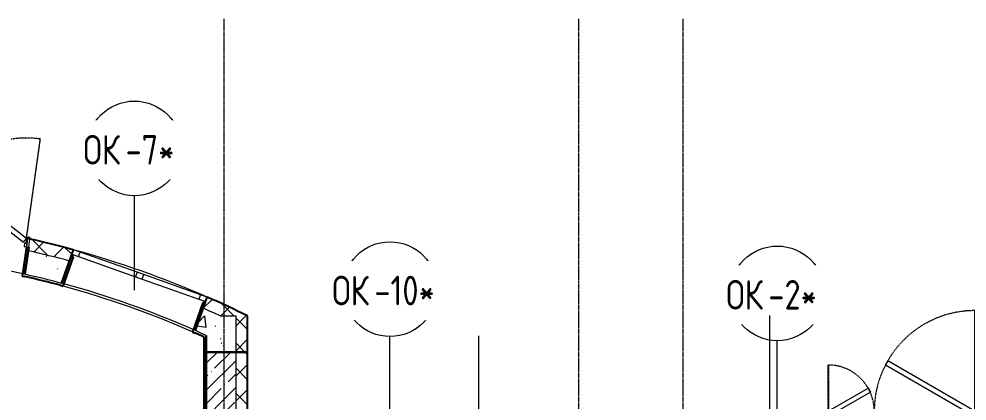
# Model space of a CAD drawing. Header units: millimetres. Extents: x -11854 to 4360091, y -19344 to 4989148.
# Drawn here: x 77090 to 85107, y 23003 to 26234 of the extents above; entities that cross this region are included whole.
import ezdxf

# ---------------------------------------------------------------- set-up
doc = ezdxf.new("R2010")
doc.units = ezdxf.units.MM
doc.linetypes.add('Линия сетки', pattern=[22.225, 12.7, -3.175, 3.175, -3.175])
doc.linetypes.add('Штрих', pattern=[6.35, 3.175, -3.175])
for name, color, linetype, lineweight in [('A-DETL', 254, 'Continuous', 9), ('A-DOOR', 254, 'Continuous', 9), ('A-DOOR-FRAM', 254, 'Continuous', 18), ('A-FLOR', 254, 'Continuous', 9), ('A-GLAZ', 254, 'Continuous', 9), ('A-GLAZ-IDEN', 254, 'Continuous', 9), ('A-WALL', 254, 'Continuous', 9), ('S-GRID', 254, 'Continuous', 9)]:
    doc.layers.add(name, color=color, linetype=linetype, lineweight=lineweight)
doc.styles.add('ISOCPEUR_1', font='isocpeur.ttf', dxfattribs={"width": 0.8, "height": 250})
doc.styles.add('ISOCPEUR_2', font='isocpeur.ttf', dxfattribs={"width": 0.8, "height": 250})
pattern_1 = [(45, (542041.67, 20914.14), (-106.066017, 106.066017), []), (135, (542041.67, 20914.14), (-106.066017, -106.066017), [])]
pattern_2 = [(50, (542041.7, 20914.14), (728.7365, -63.7558), [76.2, -838.2]), (355, (542041.7, 20914.14), (-140.9716, 764.2276), [60.96, -670.56]), (100.451, (542102.4, 20908.8), (587.77, 700.4668), [64.76, -712.36]), (46.184, (542041.7, 21117.3), (1084.3162, -168.171), [114.3, -1257.3]), (96.636, (542132, 21103.3), (949.61, 989.7098), [97.14, -1068.54]), (351.184, (542041.7, 21117.3), (949.6206, 989.7012), [91.44, -1005.84]), (21, (542143.3, 21066.54), (606.4579, -409.0606), [76.2, -838.2]), (326, (542143.3, 21066.54), (247.2083, 736.7529), [60.96, -670.56]), (71.451, (542193.8, 21032.46), (853.6683, 327.6855), [64.76, -712.36]), (37.5, (542041.67, 20914.14), (12.3547, 338.22012), [6.706, -655.726, 6.706, -674.014, -673.1]), (37.5, (542041.67, 20914.14), (12.3547, 338.22012), [-1343.152, 6.706, -666.394]), (7.5, (542041.67, 20914.14), (267.27887, 400.72213), [6.706, -381.406, 6.706, -640.486, -256.54]), (7.5, (542041.67, 20914.14), (267.27887, 400.72213), [-1035.304, 6.706, -249.834]), (327.5, (541815.1, 20914.14), (542.36333, -22.91534), [6.706, -247.294, 6.706, -785.774, -1051.56]), (327.5, (541815.1, 20914.14), (542.36333, -22.91534), [-1046.48, 6.706, -1044.854]), (317.5, (541713.5, 20914.14), (592.51696, 101.7071), [6.706, -323.494, 6.706, -519.582, -746.76]), (317.5, (541713.5, 20914.14), (592.51696, 101.7071), [-856.488, 6.706, -740.054])]
pattern_3 = [(0, (542041.67, 20914.14), (406.4, 101.6), [33.528, -271.272, 33.528, -271.272, -1625.6]), (0, (542041.67, 20914.14), (406.4, 101.6), [-609.6, 33.528, -576.072, 33.528, -271.272, -711.2]), (0, (542041.67, 20914.14), (406.4, 101.6), [-1524, 33.528, -169.672, 33.528, -474.472]), (120, (542194.07, 20964.94), (-291.18818, 301.152724), [33.528, -271.272, 33.528, -1896.872]), (120, (542194.07, 20964.94), (-291.18818, 301.152724), [-338.328, -271.272, 33.528, -576.072, -1016]), (120, (542194.07, 20964.94), (-291.18818, 301.152724), [-1219.2, 33.528, -271.272, 33.528, -677.672]), (120, (542194.07, 20964.94), (-291.18818, 301.152724), [-1557.528, -169.672, 33.528, -474.472]), (240, (542244.87, 21168.14), (-115.21182, -402.752724), [33.528, -271.272, 33.528, -1896.872]), (240, (542244.87, 21168.14), (-115.21182, -402.752724), [-338.328, -271.272, 33.528, -576.072, -1016]), (240, (542244.87, 21168.14), (-115.21182, -402.752724), [-1219.2, 33.528, -271.272, 33.528, -677.672]), (240, (542244.87, 21168.14), (-115.21182, -402.752724), [-1557.528, -169.672, 33.528, -474.472])]

# ---------------------------------------------------------------- blocks, each defined once
blk = doc.blocks.new('Дверь_Двупольная_внутренняя ПВХ профиль - Дверной блок наружный металлический остекленный ДНМО 24х13 Л-6073768-1А')
at = {"layer": 'A-DOOR', "linetype": 'Штрих'}
for p, q in [((618, 1000), (618, 150)), ((-618, 540), (-618, 150))]:
    blk.add_line(p, q, dxfattribs=at)
at = {"layer": 'A-DOOR'}
for p, q in [((620, 1000), (618, 1000)), ((-620, 540), (-618, 540)), ((-650, 150), (-630, 150)), ((-650, 80), (-650, 150)), ((-630, 150), (-630, 80)), ((-618, 150), (-620, 150)), ((618, 150), (620, 150)), ((650, 150), (630, 150)), ((630, 150), (630, 80)), ((650, 80), (650, 150)), ((-630, 80), (-650, 80)), ((630, 80), (650, 80))]:
    blk.add_line(p, q, dxfattribs=at)
at = {"layer": 'A-DOOR', "linetype": 'Штрих', "lineweight": 18}
for p, q in [((620, 150), (620, 1000)), ((-620, 150), (-620, 540))]:
    blk.add_line(p, q, dxfattribs=at)
at = {"layer": 'A-DOOR', "lineweight": 18}
for p, q in [((-116.1, 575), (-136.1, 540.4)), ((620, 150), (-116.1, 575)), ((-136.1, 540.4), (600, 115.4)), ((-620, 150), (-282.3, 345)), ((-282.3, 345), (-262.3, 310.4)), ((-262.3, 310.4), (-600, 115.4)), ((-600, 115.4), (-620, 150)), ((600, 115.4), (620, 150))]:
    blk.add_line(p, q, dxfattribs=at)
at = {"layer": 'A-DOOR', "linetype": 'Штрих'}
for centre, radius, start, end in [((620, 150), 850, 90, 180), ((-620, 150), 390, 360, 90)]:
    blk.add_arc(centre, radius, start, end, dxfattribs=at)
at = {"layer": 'A-DOOR-FRAM'}
for p, q in [((-630, 150), (-620, 150)), ((-630, 80), (-630, 150)), ((-620, 150), (-620, 110)), ((-620, 110), (-610, 110)), ((-610, 110), (-610, 80)), ((620, 110), (610, 110)), ((610, 110), (610, 80)), ((630, 150), (620, 150)), ((620, 150), (620, 110)), ((630, 80), (630, 150)), ((-610, 80), (-630, 80)), ((610, 80), (630, 80))]:
    blk.add_line(p, q, dxfattribs=at)
blk = doc.blocks.new('Марка окна - Марка окна-2857-1А')
at = {"layer": 'A-GLAZ-IDEN'}
blk.add_circle((0, 0), 4.001, dxfattribs=at)
blk = doc.blocks.new('Дверь_Двупольная_внутренняя ПВХ профиль - Дверной блок наружный металлический остекленный ДНМО 24х13 Л-V1-1Б')
at = {"layer": 'A-DOOR', "linetype": 'Штрих'}
for p, q in [((618, 1000), (618, 150)), ((-618, 540), (-618, 150))]:
    blk.add_line(p, q, dxfattribs=at)
at = {"layer": 'A-DOOR'}
for p, q in [((620, 1000), (618, 1000)), ((-620, 540), (-618, 540)), ((-650, 150), (-630, 150)), ((-650, 80), (-650, 150)), ((-630, 150), (-630, 80)), ((-618, 150), (-620, 150)), ((618, 150), (620, 150)), ((650, 150), (630, 150)), ((630, 150), (630, 80)), ((650, 80), (650, 150)), ((-630, 80), (-650, 80)), ((630, 80), (650, 80))]:
    blk.add_line(p, q, dxfattribs=at)
at = {"layer": 'A-DOOR', "linetype": 'Штрих', "lineweight": 18}
for p, q in [((620, 150), (620, 1000)), ((-620, 150), (-620, 540))]:
    blk.add_line(p, q, dxfattribs=at)
at = {"layer": 'A-DOOR', "lineweight": 18}
for p, q in [((-116.1, 575), (-136.1, 540.4)), ((620, 150), (-116.1, 575)), ((-136.1, 540.4), (600, 115.4)), ((-620, 150), (-282.3, 345)), ((-282.3, 345), (-262.3, 310.4)), ((-262.3, 310.4), (-600, 115.4)), ((-600, 115.4), (-620, 150)), ((600, 115.4), (620, 150))]:
    blk.add_line(p, q, dxfattribs=at)
at = {"layer": 'A-DOOR', "linetype": 'Штрих'}
for centre, radius, start, end in [((620, 150), 850, 90, 180), ((-620, 150), 390, 360, 90)]:
    blk.add_arc(centre, radius, start, end, dxfattribs=at)
at = {"layer": 'A-DOOR-FRAM'}
for p, q in [((-630, 150), (-620, 150)), ((-630, 80), (-630, 150)), ((-620, 150), (-620, 110)), ((-620, 110), (-610, 110)), ((-610, 110), (-610, 80)), ((620, 110), (610, 110)), ((610, 110), (610, 80)), ((630, 150), (620, 150)), ((620, 150), (620, 110)), ((630, 80), (630, 150)), ((-610, 80), (-630, 80)), ((610, 80), (630, 80))]:
    blk.add_line(p, q, dxfattribs=at)
blk = doc.blocks.new('Окно 1800х800 - ОК 1200Х1800_ОК-3_1 _ВНУТРЕННИЕ ОКНА_ EI 31-7437621-1Б')
at = {"layer": 'A-GLAZ', "lineweight": 18}
for p, q in [((-415, 150), (-475, 150)), ((-475, 110), (-415, 110)), ((-415, 110), (-415, 150)), ((725, 150), (665, 150)), ((665, 150), (665, 110)), ((665, 110), (725, 110))]:
    blk.add_line(p, q, dxfattribs=at)
at = {"layer": 'A-GLAZ'}
for p, q in [((-415, 110), (-415, 150)), ((95, 150), (-415, 150)), ((-415, 110), (95, 110)), ((155, 150), (95, 150)), ((95, 150), (95, 110)), ((95, 110), (155, 110)), ((665, 150), (155, 150)), ((155, 110), (155, 150)), ((155, 110), (665, 110)), ((665, 150), (665, 110))]:
    blk.add_line(p, q, dxfattribs=at)
blk = doc.blocks.new('Марка окна - Марка окна-2857-1Б')
at = {"layer": 'A-GLAZ-IDEN'}
blk.add_circle((0, 0), 4.001, dxfattribs=at)

msp = doc.modelspace()

# ---------------------------------------------------------------- hatches: boundary and pattern name
at = {"layer": 'A-WALL'}
h = msp.add_hatch(dxfattribs=at)
h.set_pattern_fill('FP_4', color=8, style=0, pattern_type=2)
h.set_pattern_definition(pattern_1)
h.paths.add_polyline_path([(78791, 23722.9), (79022.5, 23722.9), (78821, 23818.9), (78682.1, 23881.7), (78648.7, 23787.2), (78720, 23755.4)])
h.paths.add_polyline_path([(77517.2, 24187), (77550.6, 24281.5), (77367.1, 24329.2), (77182.5, 24372.6), (77168.6, 24273.2), (77343.4, 24232), (77493.2, 24193.2)])
h.paths.add_polyline_path([(75881.2, 24453.5), (75895.1, 24552.8), (75611.5, 24564.6), (75327.6, 24566.5), (75327.5, 24466.5), (75604.4, 24464.8), (75737.8, 24459.3)])
h = msp.add_hatch(dxfattribs=at)
h.set_pattern_fill('FP_2', color=8, style=0, pattern_type=2)
h.set_pattern_definition(pattern_2)
h.paths.add_polyline_path([(78672.6, 23557.3), (78672.6, 23722.9), (78791, 23722.9), (78648.7, 23787.2), (78581.9, 23598.1), (78663.5, 23561.4)])
h.paths.add_polyline_path([(77450.4, 23997.9), (77517.2, 24187), (77343.4, 24232), (77168.6, 24273.2), (77140.8, 24074.5), (77296, 24037.7)])
h.paths.add_polyline_path([(75853.4, 24254.7), (75881.2, 24453.5), (75604.4, 24464.8), (75327.5, 24466.5), (75327.3, 24266.5), (75445.3, 24266.9), (75648, 24263.5), (75737.8, 24259.7)])
h = msp.add_hatch(dxfattribs=at)
h.set_pattern_fill('FP_5', color=8, style=0, pattern_type=2)
h.set_pattern_definition(pattern_3)
h.paths.add_polyline_path([(77138.1, 24055.4), (77172.8, 24303.2), (77153, 24306), (77118.3, 24058.1)])
h.paths.add_polyline_path([(77182.5, 24372.6), (77184.1, 24383.3), (77164.2, 24386.1), (77163.4, 24375.2)])
h = msp.add_hatch(dxfattribs=at)
h.set_pattern_fill('FP_5', color=8, style=0, pattern_type=2)
h.set_pattern_definition(pattern_3)
h.paths.add_polyline_path([(78652.5, 23545.4), (78652.5, 23566.4), (78581.9, 23598.1), (78575.5, 23580), (78614, 23562.8)])
h.paths.add_polyline_path([(77444, 23979.7), (77450.4, 23997.9), (77296, 24037.7), (77140.8, 24074.5), (77138.1, 24055.4), (77291.4, 24019.1)])
h.paths.add_polyline_path([(75850.7, 24235.6), (75853.4, 24254.7), (75648, 24263.5), (75442.5, 24266.9), (75442.5, 24247.6), (75646.7, 24244.3), (75737.8, 24240.4)])
h = msp.add_hatch(dxfattribs=at)
h.set_pattern_fill('FP_5', color=8, style=0, pattern_type=2)
h.set_pattern_definition(pattern_3)
h.paths.add_polyline_path([(77462.9, 23973), (77551.2, 24223), (77532.3, 24229.7), (77444, 23979.7)])
h = msp.add_hatch(dxfattribs=at)
h.set_pattern_fill('FP_5', color=8, style=0, pattern_type=2)
h.set_pattern_definition(pattern_3)
h.paths.add_polyline_path([(78575.5, 23580), (78663.8, 23829.9), (78644.9, 23836.5), (78556.6, 23586.6)])
h = msp.add_hatch(dxfattribs=at)
h.set_pattern_fill('FP_2', color=8, style=0, pattern_type=2)
h.set_pattern_definition(pattern_2)
h.paths.add_polyline_path([(78672.6, 23417.4), (78922.6, 23417.4), (78922.6, 23722.9), (78672.6, 23722.9), (78672.6, 23557.3)])
h = msp.add_hatch(dxfattribs=at)
h.set_pattern_fill('FP_4', color=8, style=0, pattern_type=2)
h.set_pattern_definition(pattern_1)
h.paths.add_polyline_path([(78922.6, 23417.4), (79022.6, 23417.4), (79022.6, 23722.9), (78922.6, 23722.9), (78922.6, 23572.7)])
h = msp.add_hatch(dxfattribs=at)
h.set_pattern_fill('FP_5', color=8, style=0, pattern_type=2)
h.set_pattern_definition(pattern_3)
h.paths.add_polyline_path([(78652.5, 22197.4), (78672.5, 22197.4), (78672.5, 23557.3), (78652.5, 23566.4), (78652.5, 22834.3)])
h = msp.add_hatch(dxfattribs=at)
h.set_pattern_fill('FP_1', color=8, style=0, pattern_type=2)
h.set_pattern_definition([(45, (542041.67, 20914.14), (-114.04925, 114.04925), []), (45, (542155.72, 20914.14), (-114.04925, 114.04925), [201.613, -40.323, 3.353, -36.97])])
h.paths.add_polyline_path([(78672.6, 22767.4), (78922.6, 22767.4), (78922.6, 23417.4), (78672.6, 23417.4), (78672.6, 22834.3)])
h = msp.add_hatch(dxfattribs=at)
h.set_pattern_fill('FP_4', color=8, style=0, pattern_type=2)
h.set_pattern_definition(pattern_1)
h.paths.add_polyline_path([(78922.6, 22817.4), (79022.6, 22817.4), (79022.6, 23417.4), (78922.6, 23417.4), (78922.6, 22834.3)])

# ---------------------------------------------------------------- linework, layer by layer
at = {"layer": 'A-DETL', "color": 8, "lineweight": 18}
msp.add_line((80979.6, 12934.7), (80979.6, 23554), dxfattribs=at)
at = {"layer": 'A-FLOR', "color": 8}
msp.add_arc((75415.1, 16437), 7830, 77.41412, 86.64547, dxfattribs=at)
at = {"layer": 'A-GLAZ-IDEN', "color": 8}
for p, q in [((78066.4, 23940.2), (78065.5, 24739.3)), ((80227.6, 22767.4), (80226.6, 23548.9)), ((83502.6, 22767.4), (83501.6, 23513.1))]:
    msp.add_line(p, q, dxfattribs=at)
at = {"layer": 'A-WALL', "color": 8}
for p, q in [((77149.5, 24379.8), (77151.2, 24379.5)), ((77153.2, 24379), (77163, 24376.9)), ((78791, 23722.9), (78922.6, 23722.9)), ((78922.6, 23722.9), (78922.6, 23417.4)), ((78922.6, 23417.4), (78922.6, 22767.4))]:
    msp.add_line(p, q, dxfattribs=at)
at = {"layer": 'A-WALL', "color": 8, "lineweight": 25}
for p, q in [((77164.2, 24386.1), (77162.7, 24375.3)), ((77184.1, 24383.3), (77164.2, 24386.1)), ((77182.5, 24372.6), (77184.1, 24383.3)), ((77153, 24306), (77118.3, 24058.1)), ((77172.8, 24303.2), (77140.8, 24074.5)), ((77140.8, 24074.5), (77172.8, 24303.2)), ((77450.4, 23997.9), (77550.6, 24281.5)), ((77532.3, 24229.7), (77450.4, 23997.9)), ((77462.9, 23973), (77551.2, 24223)), ((77551.2, 24223), (77532.3, 24229.7)), ((77118.3, 24058.1), (77138.1, 24055.4)), ((77444, 23979.7), (77462.9, 23973)), ((78644.9, 23836.5), (78556.6, 23586.6)), ((78581.9, 23598.1), (78682.1, 23881.7)), ((78663.8, 23829.9), (78644.9, 23836.5)), ((79022.6, 23417.4), (79022.6, 23722.9)), ((78556.6, 23586.6), (78575.5, 23580)), ((78652.5, 23545.4), (78652.5, 22197.4)), ((78672.5, 22767.4), (78672.5, 23557.3)), ((78672.6, 23557.3), (78672.6, 23417.4)), ((79022.6, 23417.4), (78672.6, 23417.4)), ((78672.6, 23417.4), (78672.6, 22767.4)), ((78672.6, 23417.4), (79022.6, 23417.4)), ((79022.6, 22917.4), (79022.6, 23417.4))]:
    msp.add_line(p, q, dxfattribs=at)
for centre, radius, start, end in [((75415.1, 16437), 8130, 74.77138, 77.44397), ((75415.7, 16437.7), 7810, 74.94751, 77.25921), ((75415.1, 16437), 8130, 63.65947, 66.30674), ((75415.7, 16437.7), 7810, 65.51611, 66.13537)]:
    msp.add_arc(centre, radius, start, end, dxfattribs=at)
at = {"layer": 'A-WALL', "color": 8}
for centre, radius, start, end in [((75415.1, 16437), 7830, 77.41456, 86.64487), ((75415.1, 16437), 8030, 74.82419, 77.38674), ((75415.1, 16437), 8130, 66.30674, 74.77138), ((75415.1, 16437), 7830, 74.93385, 77.26788), ((75415.1, 16437), 7830, 74.93385, 77.26788), ((75415.7, 16437.7), 7810, 66.28235, 74.80053), ((75415.7, 16437.7), 7830, 66.29324, 74.78962), ((75415.1, 16437), 8030, 65.13936, 66.25394), ((75415.1, 16437), 7830, 65.57806, 66.14427), ((75415.1, 16437), 7830, 65.57806, 66.14427), ((75415.1, 16437), 7830, 65.41722, 65.57806)]:
    msp.add_arc(centre, radius, start, end, dxfattribs=at)
at = {"layer": 'S-GRID', "color": 8, "linetype": 'Линия сетки'}
for p, q in [((78822.6, 26233.7), (78822.6, -3986)), ((81822.6, 26233.7), (81822.6, -4343.8)), ((81822.6, 26233.7), (81822.6, -3168.7)), ((81822.6, 26233.7), (81822.6, -3168.7)), ((82702.6, 26233.7), (82702.6, -3730.1)), ((82702.6, 26233.7), (82702.6, -3986)), ((82702.6, 26233.7), (82702.6, -3986))]:
    msp.add_line(p, q, dxfattribs=at)

# ---------------------------------------------------------------- block references
at = {"layer": 'A-DOOR', "color": 8, "rotation": 352.0297119414278}
msp.add_blockref('Дверь_Двупольная_внутренняя ПВХ профиль - Дверной блок наружный металлический остекленный ДНМО 24х13 Л-V1-1Б', (76518, 24314.1), dxfattribs=at)
at = {"layer": 'A-DOOR', "color": 8}
msp.add_blockref('Дверь_Двупольная_внутренняя ПВХ профиль - Дверной блок наружный металлический остекленный ДНМО 24х13 Л-6073768-1А', (84552.6, 22767.4), dxfattribs=at)
at = {"layer": 'A-GLAZ', "color": 8, "rotation": 340.539062925061}
msp.add_blockref('Окно 1800х800 - ОК 1200Х1800_ОК-3_1 _ВНУТРЕННИЕ ОКНА_ EI 31-7437621-1Б', (77948.5, 23981.8), dxfattribs=at)
at = {"layer": 'A-GLAZ-IDEN', "color": 8, "xscale": 99.99999999999991, "yscale": 99.99999999999991, "zscale": 99.99999999999991}
for name, p in [('Марка окна - Марка окна-2857-1Б', (78066.4, 25139.5)), ('Марка окна - Марка окна-2857-1Б', (80227.6, 23949)), ('Марка окна - Марка окна-2857-1А', (83502.6, 23913.2))]:
    msp.add_blockref(name, p, dxfattribs=at)

# ---------------------------------------------------------------- next in the draw order: texts
at = {"layer": 'A-GLAZ-IDEN', "color": 8, "char_height": 250, "width": 432.911, "attachment_point": 1, "bg_fill": 2}
for insert, style in [((77633.9, 25252.6), 'ISOCPEUR_1'), ((79738.4, 24062.2), 'ISOCPEUR_1'), ((83070.1, 24026.4), 'ISOCPEUR_2')]:
    msp.add_mtext('ОК', dxfattribs=dict(at, insert=insert, style=style))

# ---------------------------------------------------------------- next in the draw order: texts
at = {"layer": 'A-GLAZ-IDEN', "color": 8, "char_height": 250, "attachment_point": 1, "bg_fill": 2}
for s, insert, width, style in [('-7*', (77991.1, 25252.6), 606.076, 'ISOCPEUR_1'), ('-10*', (80095.6, 24062.2), 743.164, 'ISOCPEUR_1'), ('-2*', (83427.3, 24026.4), 606.076, 'ISOCPEUR_2')]:
    msp.add_mtext(s, dxfattribs=dict(at, insert=insert, width=width, style=style))

# ---------------------------------------------------------------- next in the draw order: linework, layer by layer
at = {"layer": 'A-DETL', "color": 8}
msp.add_line((83435.9, 23725.7), (83435.9, 12699.3), dxfattribs=at)

doc.saveas('drawing.dxf')
